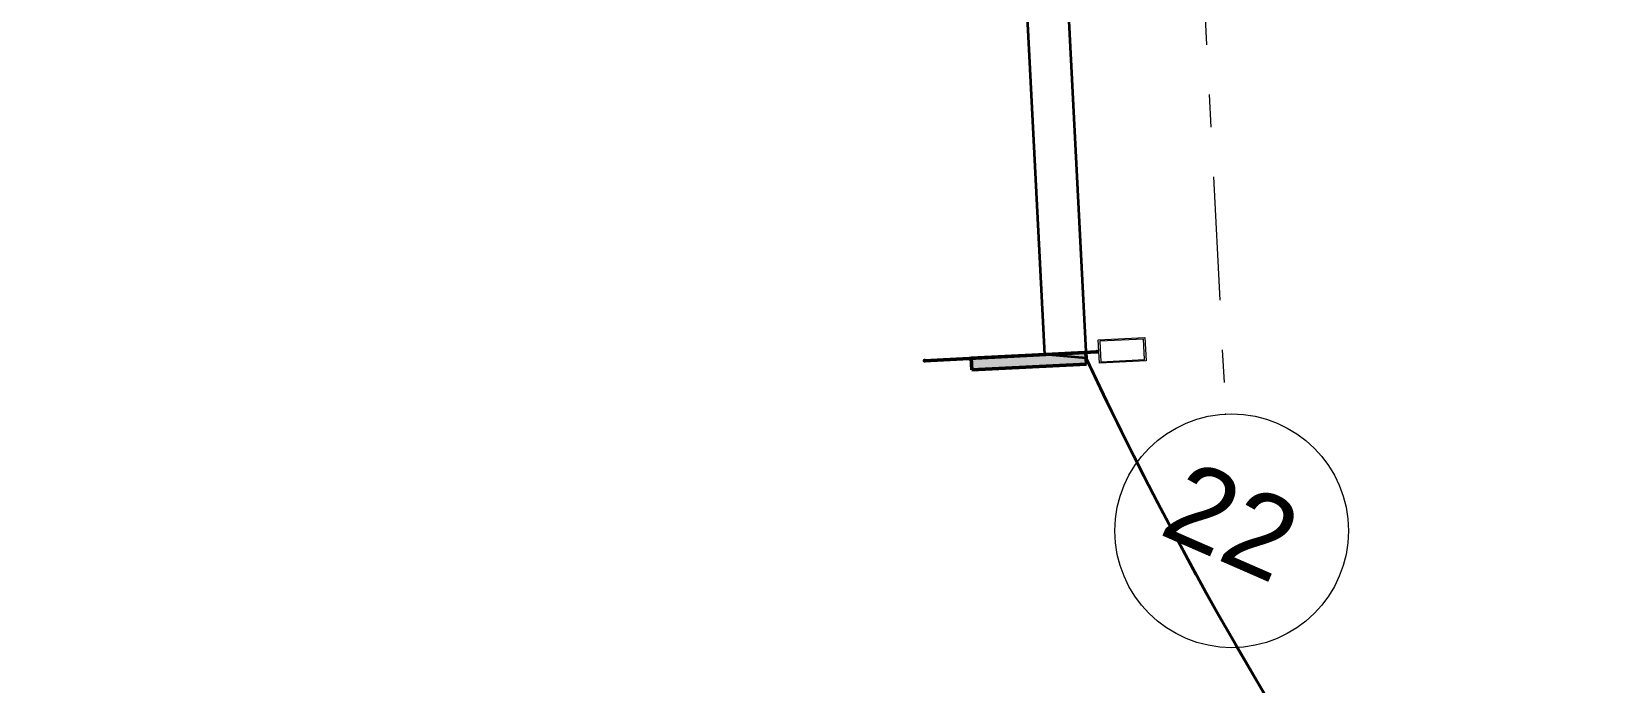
# Model space of a CAD drawing. Header units: millimetres. Extents: x -99530 to 90294, y -97212 to 56397.
# Drawn here: x -49296 to -42573, y -66039 to -63249 of the extents above; entities that cross this region are included whole.
import ezdxf
from ezdxf.enums import TextEntityAlignment as Align

# ---------------------------------------------------------------- set-up
doc = ezdxf.new("R2010")
doc.units = ezdxf.units.MM
doc.header["$MEASUREMENT"] = 0
doc.linetypes.add('Double Dashed', pattern=[1093.611073, 529.166651, -211.666656, 141.111112, -211.666656])
for name, color, linetype in [('COLUMN.IFC Import', 7, 'Continuous'), ('New_A-15-MG_Structural_Grid_Phase_2', 7, 'Continuous'), ('New_A-20-M_Hard_Landscape', 7, 'Continuous'), ('New_A-25-M_Curtain_Wall', 7, 'Continuous')]:
    doc.layers.add(name, color=color, linetype=linetype)
doc.layers.add('COLUMN.IFC Import_Pen_No__2', color=8, linetype='Continuous', lineweight=15)
for name, color, linetype, lineweight, true_color in [('New_A-15-MG_Structural_Grid_Phase_2_Pen_No__222', 7, 'Continuous', 13, 0x65af33), ('New_A-20-M_Hard_Landscape_Pen_No__53', 7, 'Continuous', 35, 0x444444), ('New_A-25-M_Curtain_Wall_Pen_No__144', 7, 'Continuous', 0, 0xc8c8c8), ('New_A-25-M_Curtain_Wall_Pen_No__27', 7, 'Continuous', 50, 0x2a2a2a)]:
    doc.layers.add(name, color=color, linetype=linetype, lineweight=lineweight, true_color=true_color)
doc.styles.add('GENERATED_STYLE_4', font='')
doc.styles.get('GENERATED_STYLE_4').set_extended_font_data('Swis721 BT')

# ---------------------------------------------------------------- blocks, each defined once
blk = doc.blocks.new('Mesh_2_1', base_point=(-42313, -61137.4))
at = {"layer": 'New_A-20-M_Hard_Landscape_Pen_No__53', "linetype": 'Continuous', "flags": 128}
blk.add_lwpolyline([(-42313, -61137.4), (-44611.6, -60132.6), (-45011.3, -60153.1), (-44779.4, -64647.1, 0.101309), (-40900.8, -69852.7, -0.324783), (-40933.1, -67038.1, -0.084886), (-41989.5, -63759.3, -0.016705)], format="xyb", close=True, dxfattribs=at)
blk = doc.blocks.new('Mesh_6_1', base_point=(-56628.5, -71821))
at = {"layer": 'New_A-20-M_Hard_Landscape_Pen_No__53', "linetype": 'Continuous', "flags": 128}
blk.add_lwpolyline([(-17579.3, -76160.8, -0.138824), (-37194.7, -72335.5, -0.171752), (-44779.4, -64647.1), (-44956.5, -64631.2), (-45033.8, -63133.2), (-45111, -61635.2), (-45188.3, -60137.2), (-45265.6, -58639.2), (-51572.4, -58963.6), (-51262.9, -64980.7), (-51262.9, -67160.2, -0.478648), (-56628.5, -71821), (-57422.2, -73632.3), (-50733.3, -76386.3), (-45824.1, -78214.2), (-37862.3, -79363), (-25566.8, -79831.6)], format="xyb", dxfattribs=at)
blk = doc.blocks.new('Curtain Wall_21_1')
at = {"layer": 'New_A-25-M_Curtain_Wall_Pen_No__144', "linetype": 'Continuous'}
blk.add_hatch(color=256, dxfattribs=at).paths.add_polyline_path([(-45269.5, -64697.4), (-44778.2, -64672.1), (-44780.7, -64622.2), (-45272.1, -64647.5)])
at = {"layer": 'New_A-25-M_Curtain_Wall_Pen_No__27', "linetype": 'Continuous'}
for p, q in [((-45471.8, -64657.8), (-44733.8, -64619.7)), ((-44733.8, -64619.7), (-45471.8, -64657.8)), ((-44780.7, -64622.2), (-45272.1, -64647.5)), ((-45272.1, -64647.5), (-45269.5, -64697.4)), ((-45269.5, -64697.4), (-44778.2, -64672.1)), ((-44778.2, -64672.1), (-44780.7, -64622.2))]:
    blk.add_line(p, q, dxfattribs=at)
for p in [(-45471.8, -64657.8), (-44733.8, -64619.7)]:
    blk.add_point(p, dxfattribs=at)
blk = doc.blocks.new('Standard grid marker_29')
at = {"layer": 'New_A-15-MG_Structural_Grid_Phase_2_Pen_No__222', "linetype": 'Double Dashed'}
for p, q in [((0, 0), (5391, 0)), ((0, 0), (0, 0)), ((5391, 0), (5391, 0))]:
    blk.add_line(p, q, dxfattribs=at)
at = {"layer": 'New_A-15-MG_Structural_Grid_Phase_2_Pen_No__222', "linetype": 'Continuous'}
blk.add_circle((5891, 0), 500, dxfattribs=at)
at = {"layer": 'New_A-15-MG_Structural_Grid_Phase_2_Pen_No__222', "linetype": 'Double Dashed'}
blk.add_point((5391, 0), dxfattribs=at)
blk.add_point((5391, 0), dxfattribs=at)
at = {"layer": 'New_A-15-MG_Structural_Grid_Phase_2_Pen_No__222', "style": 'GENERATED_STYLE_4'}
blk.add_attdef('AC_MarkerText_1', text='', height=350, rotation=63.48749, dxfattribs=at).set_placement((5891, 41.2), align=Align.MIDDLE_CENTER)
blk = doc.blocks.new('Column 178')
at = {"layer": 'COLUMN.IFC Import_Pen_No__2', "linetype": 'Continuous'}
for p, q in [((-50, 100), (50, 100)), ((-50, -100), (-50, 100)), ((-43.7, 93.7), (-43.7, -93.7)), ((43.7, 93.7), (-43.7, 93.7)), ((43.7, -93.7), (43.7, 93.7)), ((50, 100), (50, -100)), ((50, -100), (-50, -100)), ((-43.7, -93.7), (43.7, -93.7))]:
    blk.add_line(p, q, dxfattribs=at)

msp = doc.modelspace()

# ---------------------------------------------------------------- block references
at = {"layer": 'COLUMN.IFC Import', "linetype": 'Continuous', "zscale": 1000, "rotation": 272.9533189530552}
msp.add_blockref('Column 178', (-44625.2, -64613.7), dxfattribs=at)
at = {"layer": 'New_A-15-MG_Structural_Grid_Phase_2', "color": 8, "linetype": 'Continuous', "lineweight": 15}
ref = msp.add_blockref('Standard grid marker_29', (-44460.1, -59502.2), dxfattribs=dict(at, zscale=1000, rotation=272.9529222214646))
ref.add_attrib('AC_MarkerText_1', '22', dxfattribs={"layer": 'New_A-15-MG_Structural_Grid_Phase_2_Pen_No__222', "color": 85, "true_color": 0x65af33, "height": 350, "rotation": 336.44041, "style": 'GENERATED_STYLE_4'}).set_placement((-44156.6, -65344.3), align=Align.MIDDLE_CENTER)
at = {"layer": 'New_A-20-M_Hard_Landscape', "color": 49, "lineweight": 35, "true_color": 0x444444}
for name, p in [('Mesh_6_1', (-56628.5, -71821)), ('Mesh_2_1', (-42313, -61137.4))]:
    msp.add_blockref(name, p, dxfattribs=at)
at = {"layer": 'New_A-25-M_Curtain_Wall', "linetype": 'Continuous', "lineweight": 0}
msp.add_blockref('Curtain Wall_21_1', (0, 0), dxfattribs=at)

doc.saveas('drawing.dxf')
